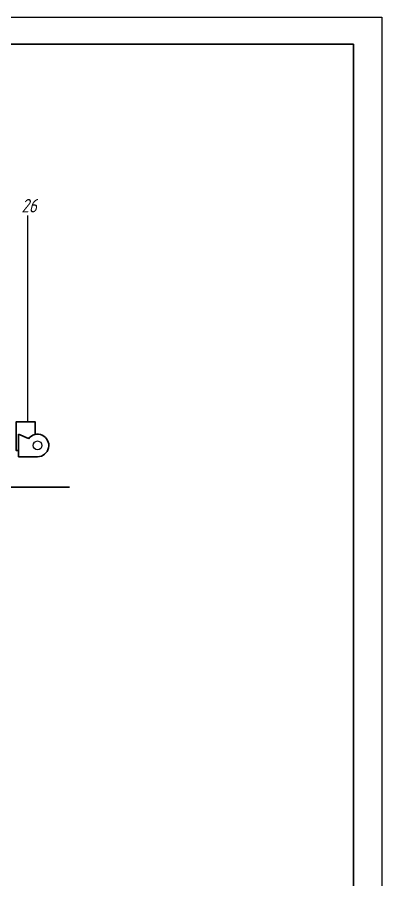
# Model space of a CAD drawing. Header units: millimetres. Extents: x 10 to 704, y -954 to -657.
# Drawn here: x 636.9 to 704.2, y -815.9 to -656.6 of the extents above; entities that cross this region are included whole.
import ezdxf

# ---------------------------------------------------------------- set-up
doc = ezdxf.new("R2010")
doc.units = ezdxf.units.MM
doc.layers.add('MAIN', color=7, linetype='Continuous', lineweight=50)
doc.layers.add('тонкие', color=7, linetype='Continuous', lineweight=20)
doc.styles.get("Standard").update_dxf_attribs({"font": 'GOST_A.TTF', "oblique": 15})

msp = doc.modelspace()

# ---------------------------------------------------------------- linework, layer by layer
for p, q in [((9.92, -656.61), (704.21, -656.61)), ((704.21, -656.61), (704.21, -953.61)), ((638.89, -731.27), (638.89, -693.24))]:
    msp.add_line(p, q)
at = {"lineweight": 30}
for p in [(29.92, -661.61), (698.98, -948.63)]:
    msp.add_line(p, (698.98, -661.61), dxfattribs=at)
msp.add_lwpolyline([(640.25, -733.67), (640.25, -731.35), (636.73, -731.35), (636.73, -736.62), (637.15, -736.62)], dxfattribs=at)
msp.add_circle((640.68, -735.7), 0.821)
at = {"layer": 'MAIN', "color": 0, "linetype": 'Continuous', "lineweight": 30}
for p, q in [((637.15, -737.78), (637.15, -733.62)), ((637.15, -733.62), (639.02, -734.45)), ((640.68, -737.78), (637.15, -737.78))]:
    msp.add_line(p, q, dxfattribs=at)
at = {"layer": 'MAIN', "color": 7, "linetype": 'Continuous', "lineweight": 30}
msp.add_line((466.39, -743.41), (646.56, -743.41), dxfattribs=at)
at = {"layer": 'MAIN', "color": 0, "linetype": 'Continuous', "lineweight": 30}
msp.add_arc((640.68, -735.7), 2.08, 270, 143.1301, dxfattribs=at)

# ---------------------------------------------------------------- texts
at = {"layer": 'тонкие', "color": 7, "linetype": 'Continuous', "oblique": 15}
msp.add_text('26', height=2.5, dxfattribs=at).set_placement((637.7, -692.67))

doc.saveas('drawing.dxf')
